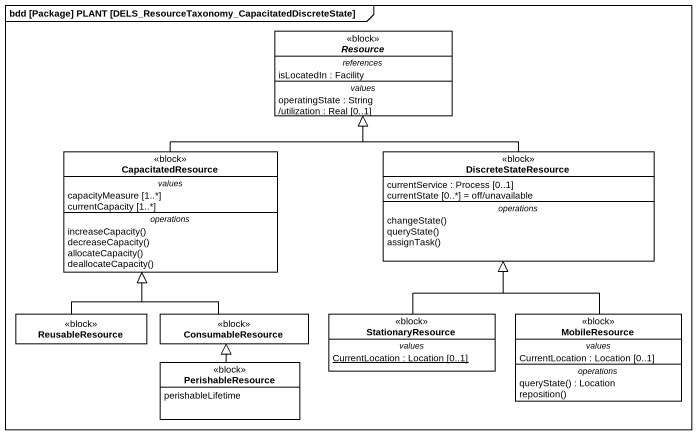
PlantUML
@startuml
mainframe bdd [Package] PLANT [DELS_ResourceTaxonomy_CapacitatedDiscreteState]
hide circle
hide empty members
abstract class Resource <<block>> #FFFFFF {
  -- references --
  isLocatedIn : Facility
  -- values --
  operatingState : String
  /utilization : Real [0..1]
}
class CapacitatedResource <<block>> #FFFFFF {
  -- values --
  capacityMeasure [1..*]
  currentCapacity [1..*]
  -- operations --
  increaseCapacity()
  decreaseCapacity()
  allocateCapacity()
  deallocateCapacity()
}
class DiscreteStateResource <<block>> #FFFFFF {
  currentService : Process [0..1]
  currentState [0..*] = off/unavailable
  -- operations --
  changeState()
  queryState()
  assignTask()
}
class ReusableResource <<block>> #FFFFFF
class ConsumableResource <<block>> #FFFFFF
class StationaryResource <<block>> #FFFFFF {
  -- values --
  {static} CurrentLocation : Location [0..1]
}
class MobileResource <<block>> #FFFFFF {
  -- values --
  CurrentLocation : Location [0..1]
  -- operations --
  queryState() : Location
  reposition()
}
class PerishableResource <<block>> #FFFFFF {
  perishableLifetime
}
CapacitatedResource -up-|> Resource
DiscreteStateResource -up-|> Resource
ReusableResource -up-|> CapacitatedResource
ConsumableResource -up-|> CapacitatedResource
StationaryResource -up-|> DiscreteStateResource
MobileResource -up-|> DiscreteStateResource
PerishableResource -up-|> ConsumableResource
@enduml
